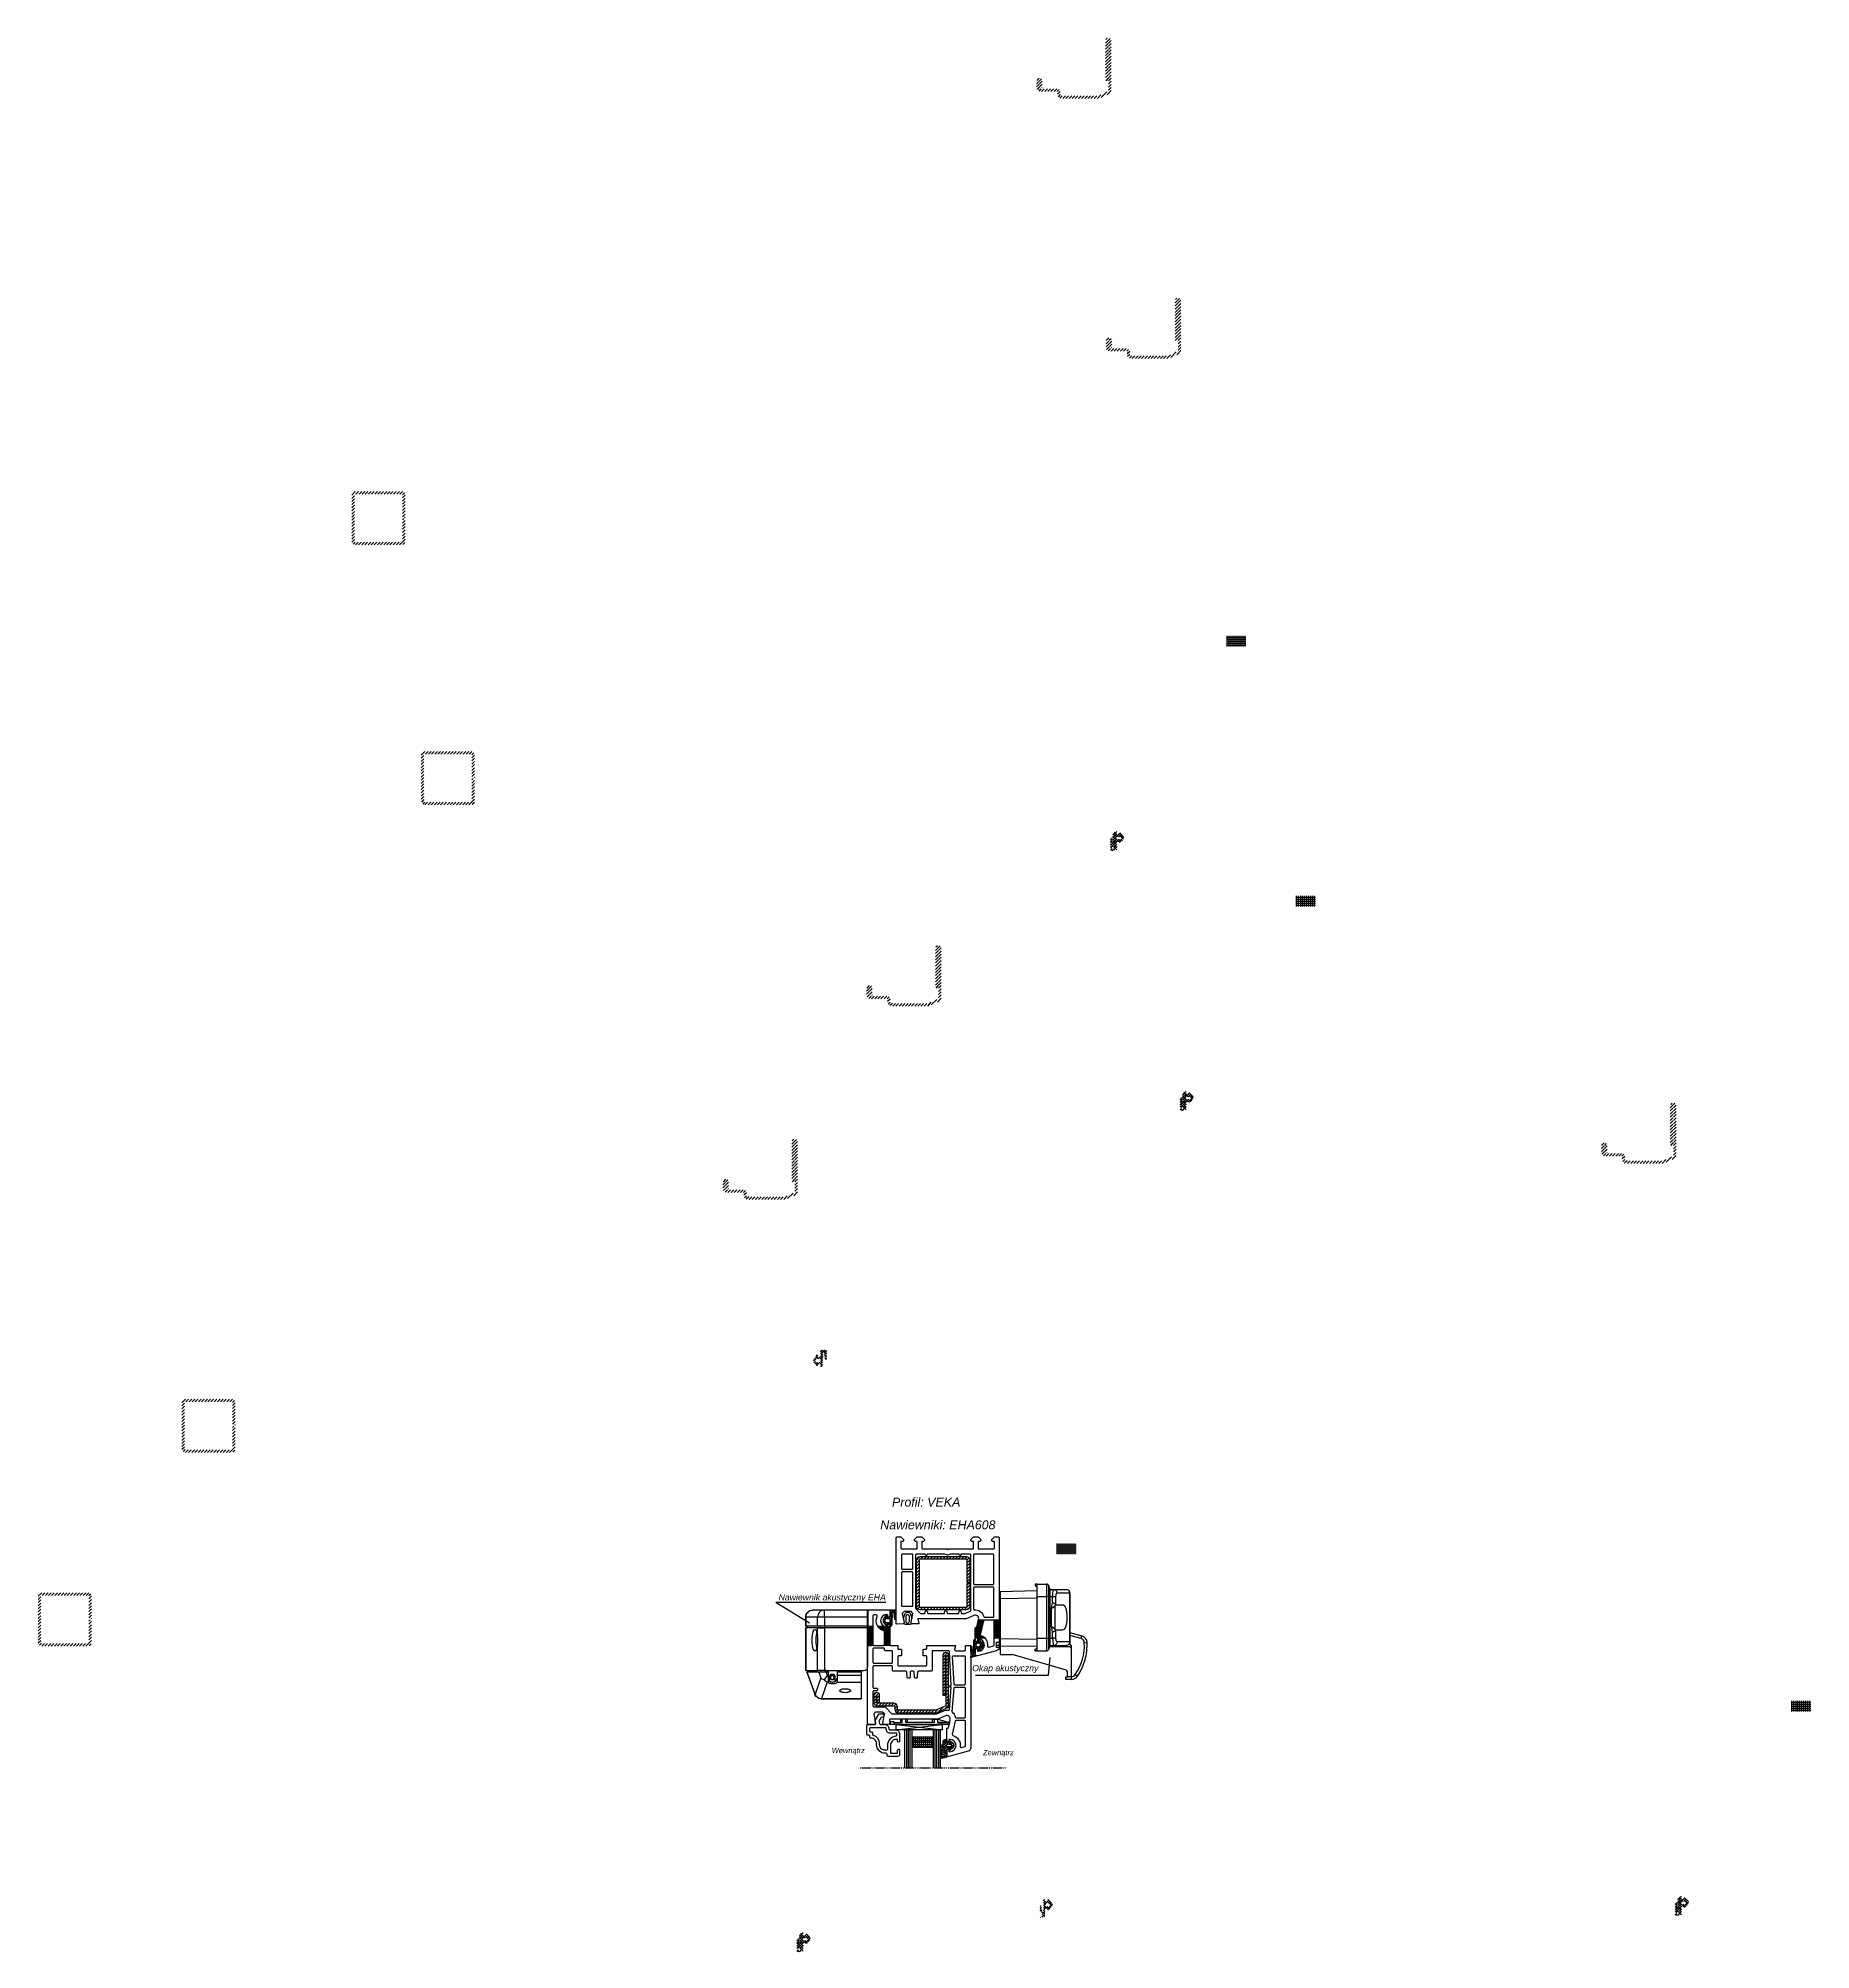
# Model space of a CAD drawing. Extents: x -228 to 769, y -793 to 1026.
# Drawn here: x -228 to 769, y -49 to 1026 of the extents above; entities that cross this region are included whole.
import ezdxf

# ---------------------------------------------------------------- set-up
doc = ezdxf.new("R2010")
doc.units = 0
doc.header["$MEASUREMENT"] = 0
doc.linetypes.add('AUSGEZOGEN', pattern=[0])
doc.linetypes.add('STRICHPUNKT', pattern=[1, 0.5, -0.25, 0, -0.25])
doc.layers.get('0').update_dxf_attribs({"linetype": 'CONTINUOUS'})
for name, color, linetype in [('JUNTAS', 7, 'CONTINUOUS'), ('PALAU', 7, 'CONTINUOUS'), ('PERFILES', 7, 'CONTINUOUS'), ('REFUERZO', 7, 'CONTINUOUS'), ('SJ', 7, 'CONTINUOUS'), ('SR', 7, 'CONTINUOUS'), ('VIDRIO', 7, 'CONTINUOUS')]:
    doc.layers.add(name, color=color, linetype=linetype)
doc.styles.get("Standard").update_dxf_attribs({"font": 'ARIALI.TTF'})

# ---------------------------------------------------------------- blocks, each defined once
blk = doc.blocks.new('*X')
at = {"color": 0}
for p, q in [((353, 719.3), (354.5, 720.8)), ((354.5, 718.9), (353, 720.4)), ((354.7, 720.1), (354.1, 720.7)), ((355.5, 720.7), (355.3, 721)), ((348.6, 713.5), (351.4, 716.3)), ((351.6, 711.9), (348.8, 714.7)), ((351.2, 710.9), (349, 713.1)), ((349.3, 712.7), (350.1, 713.5)), ((350.3, 714.6), (349.5, 715.4)), ((349.9, 712), (350.9, 713)), ((351.4, 715), (350.1, 716.2)), ((350.6, 711.2), (353.7, 714.3)), ((351.4, 716.3), (350.8, 717)), ((351.5, 715), (352.5, 716)), ((353.7, 714), (351.8, 716)), ((353.7, 711.2), (351.9, 713)), ((352.5, 714.5), (353.7, 715.7)), ((353.7, 712.6), (352.6, 713.7)), ((352.7, 712), (353.7, 712.9)), ((353, 717.9), (354.3, 719.2)), ((354.1, 717.9), (353, 719)), ((353.7, 716.9), (353, 717.6)), ((353, 716.4), (353.7, 717.1)), ((353.7, 715.5), (353, 716.2)), ((353.1, 710.9), (353.7, 711.5)), ((354.4, 717.8), (354.9, 718.4)), ((354.7, 716.8), (355.5, 717.5)), ((355.5, 716.5), (354.7, 717.3)), ((354.8, 715.5), (355.5, 716.1)), ((355.5, 715.1), (354.8, 715.7)), ((355.2, 714.4), (355.5, 714.7)), ((436.6, 551.2), (437.6, 552.1)), ((437.7, 550.8), (436.6, 551.9)), ((436.6, 549.8), (437.7, 550.8)), ((439.1, 548.1), (436.6, 550.5)), ((437.7, 548.1), (436.6, 549.1)), ((436.7, 552.6), (437.4, 553.3)), ((437.5, 552.4), (436.7, 553.2)), ((436.7, 548.4), (437.9, 549.6)), ((437.7, 548.1), (440, 550.3)), ((438.7, 551.8), (440, 553.2)), ((440, 549.9), (438.7, 551.2)), ((440, 551.4), (438.8, 552.6)), ((438.8, 550.5), (440, 551.7)), ((440.1, 548.5), (438.8, 549.7)), ((438.9, 556.3), (439.9, 557.3)), ((438.9, 554.9), (440.2, 556.1)), ((440, 554.2), (438.9, 555.3)), ((438.9, 553.4), (440, 554.5)), ((440.7, 552.1), (438.9, 553.9)), ((440.6, 555.1), (439, 556.6)), ((439.2, 548.1), (440.1, 549)), ((440, 557), (439.6, 557.4)), ((440.3, 552), (441.3, 553.1)), ((440.5, 555.1), (442.2, 556.8)), ((442, 555.1), (441.1, 556)), ((442.6, 551.6), (441.1, 553.1)), ((441.5, 551.8), (443.9, 554.2)), ((442, 550.8), (441.6, 551.2)), ((443.8, 554.7), (441.8, 556.7)), ((441.9, 555.1), (442.9, 556)), ((441.9, 550.8), (442.5, 551.4)), ((443.2, 552.4), (442.5, 553.1)), ((442.9, 554.6), (443.5, 555.2)), ((443.7, 553.3), (443.1, 554)), ((269.5, 259.6), (272.2, 262.3)), ((271.7, 257.2), (269.5, 259.4)), ((272.5, 257.8), (269.6, 260.8)), ((270, 258.7), (270.9, 259.6)), ((271.1, 260.7), (270.2, 261.6)), ((270.7, 258), (272.1, 259.4)), ((272.4, 260.8), (270.9, 262.3)), ((271.5, 257.3), (275.5, 261.4)), ((271.9, 262.6), (271.8, 262.8)), ((272.1, 260.8), (276.7, 265.4)), ((275.5, 259), (272.3, 262.2)), ((274.8, 256.9), (272.4, 259.4)), ((273.3, 257.8), (275.5, 260)), ((273.4, 264.9), (275.7, 267.2)), ((273.4, 266.4), (273.8, 266.8)), ((275.7, 263.1), (273.4, 265.4)), ((273.4, 263.5), (275.1, 265.2)), ((275.5, 261.9), (273.4, 264)), ((273.4, 260.6), (275.5, 262.8)), ((275.5, 260.5), (273.4, 262.6)), ((275.4, 257.7), (273.4, 259.7)), ((276.9, 263.4), (273.6, 266.6)), ((273.6, 256.6), (275.5, 258.6)), ((275.3, 266.4), (274.7, 267)), ((276.7, 266.3), (275.8, 267.2)), ((275.8, 263.1), (276.9, 264.1)), ((276.9, 261.9), (275.9, 262.9)), ((275.9, 261.8), (276.9, 262.7)), ((276.9, 260.5), (275.9, 261.5)), ((275.9, 260.4), (276.9, 261.3)), ((276, 266.1), (276.9, 267)), ((276.2, 259.8), (276, 260)), ((276.9, 264.8), (276.1, 265.5)), ((273.8, 256.5), (273.4, 256.9)), ((200.7, 151.9), (211.7, 151.9)), ((200.7, 150.8), (211.7, 150.8)), ((201.4, 146.4), (201.4, 152.4)), ((202.5, 146.4), (202.5, 152.4)), ((203.6, 146.4), (203.6, 152.4)), ((204.8, 146.4), (204.8, 152.4)), ((205.9, 146.4), (205.9, 152.4)), ((207, 146.4), (207, 152.4)), ((208.1, 146.4), (208.1, 152.4)), ((209.2, 146.4), (209.2, 152.4)), ((210.4, 146.4), (210.4, 152.4)), ((211.5, 146.4), (211.5, 152.4)), ((200.7, 149.6), (211.7, 149.6)), ((200.7, 148.5), (211.7, 148.5)), ((200.7, 147.4), (211.7, 147.4)), ((673.7, 92.1), (676.9, 95.3)), ((673.7, 90.3), (675.2, 91.8)), ((673.7, 88.6), (675.2, 90.1)), ((673.7, 86.8), (675.2, 88.3)), ((673.7, 85), (675.2, 86.5)), ((673.8, 94), (675, 95.1)), ((677.1, 93.8), (678.6, 95.3)), ((678.9, 93.8), (680.4, 95.3)), ((680.7, 93.8), (682.2, 95.3)), ((682.4, 93.8), (683.9, 95.3)), ((684.2, 93.8), (685.7, 95.3)), ((686, 93.8), (687.5, 95.3)), ((687.7, 93.8), (689.2, 95.3)), ((689.5, 93.8), (691, 95.3)), ((691.3, 93.8), (692.8, 95.3)), ((693, 93.8), (694.5, 95.3)), ((694.8, 93.8), (696.3, 95.3)), ((696.6, 93.8), (698.1, 95.3)), ((698.4, 93.8), (699.9, 95.3)), ((700.1, 93.8), (701.6, 95.3)), ((701.9, 93.7), (702.9, 94.8)), ((702.2, 92.3), (703.6, 93.7)), ((702.2, 90.5), (703.7, 92)), ((702.2, 88.8), (703.7, 90.3)), ((702.2, 87), (703.7, 88.5)), ((702.2, 85.2), (703.7, 86.7)), ((673.7, 83.3), (675.2, 84.8)), ((673.7, 81.5), (675.2, 83)), ((673.7, 79.7), (674, 80)), ((673.7, 77.9), (675.2, 79.4)), ((673.7, 76.2), (675.2, 77.7)), ((673.7, 74.4), (675.2, 75.9)), ((674.5, 80.5), (675.2, 81.2)), ((702.2, 83.5), (703.7, 85)), ((702.2, 81.7), (703.7, 83.2)), ((702.2, 79.9), (703.7, 81.4)), ((702.2, 78.2), (703.7, 79.7)), ((702.2, 76.4), (703.7, 77.9)), ((702.2, 74.6), (703.7, 76.1)), ((673.7, 72.6), (675.2, 74.1)), ((673.7, 70.9), (675.2, 72.4)), ((673.7, 69.1), (675.2, 70.6)), ((673.7, 67.3), (675.2, 68.8)), ((674.1, 66), (675.2, 67.1)), ((675.2, 65.3), (676.7, 66.8)), ((676.9, 65.3), (678.4, 66.8)), ((678.7, 65.3), (680.2, 66.8)), ((680.5, 65.3), (682, 66.8)), ((682.2, 65.3), (683.7, 66.8)), ((684, 65.3), (685.5, 66.8)), ((685.8, 65.3), (687.3, 66.8)), ((687.5, 65.3), (689, 66.8)), ((689.3, 65.3), (690.8, 66.8)), ((691.1, 65.3), (692.6, 66.8)), ((692.8, 65.3), (694.3, 66.8)), ((694.6, 65.3), (696.1, 66.8)), ((696.4, 65.3), (697.9, 66.8)), ((698.1, 65.3), (699.6, 66.8)), ((699.9, 65.3), (701.4, 66.8)), ((701.7, 65.3), (703.7, 67.3)), ((702.2, 72.9), (703.7, 74.4)), ((702.2, 71.1), (703.7, 72.6)), ((702.2, 69.3), (703.7, 70.8)), ((702.2, 67.6), (703.7, 69.1)), ((276.5, -160.2), (278.7, -157.9)), ((276.5, -162), (278, -160.5)), ((279, -159.5), (282.1, -156.4)), ((282.3, -157.9), (284.3, -155.8)), ((284.6, -157.3), (286.1, -155.8)), ((286.4, -157.3), (287.9, -155.8)), ((288.1, -157.3), (289.6, -155.8)), ((289.9, -157.3), (291.4, -155.8)), ((291.7, -157.3), (293.2, -155.8)), ((293.4, -157.3), (294.9, -155.8)), ((295.2, -157.3), (296.7, -155.8)), ((297, -157.3), (298.5, -155.8)), ((298.7, -157.3), (300.2, -155.8)), ((300.5, -157.3), (302, -155.8)), ((302.3, -157.3), (303.8, -155.8)), ((304, -157.3), (305.4, -156)), ((305.2, -158), (306.4, -156.8)), ((305.2, -159.7), (306.7, -158.3)), ((305.8, -160.9), (306.9, -159.8)), ((307.1, -161.3), (308.6, -159.8)), ((308.9, -161.3), (310.4, -159.8)), ((310.7, -161.3), (312.2, -159.8)), ((312.4, -161.3), (313.9, -159.8)), ((314.2, -161.3), (315.7, -159.8)), ((316, -161.3), (317.3, -160)), ((317, -162.1), (318.2, -160.9)), ((276.5, -163.7), (278, -162.2)), ((276.5, -165.5), (278, -164)), ((276.5, -167.3), (278, -165.8)), ((276.5, -169), (278, -167.5)), ((276.5, -170.8), (278, -169.3)), ((276.5, -172.6), (278, -171.1)), ((278.2, -167.3), (279.6, -165.8)), ((278.2, -169.1), (279.7, -167.6)), ((278.2, -170.9), (279.7, -169.4)), ((278.2, -172.6), (279.7, -171.1)), ((315.3, -162), (315.5, -161.8)), ((315.3, -163.8), (316.8, -162.3)), ((315.3, -165.6), (316.8, -164.1)), ((315.7, -166.9), (316.8, -165.8)), ((317, -163.9), (318.5, -162.4)), ((317, -165.6), (318.5, -164.1)), ((317, -167.3), (318.4, -165.9)), ((276.5, -174.3), (278, -172.8)), ((276.5, -176.1), (278, -174.6)), ((276.5, -177.9), (278, -176.4)), ((276.5, -179.6), (278, -178.1)), ((276.5, -181.4), (278, -179.9)), ((276.5, -183.2), (278, -181.7)), ((278.2, -174.4), (279.7, -172.9)), ((278.2, -176.2), (279.7, -174.7)), ((278.2, -177.9), (279.7, -176.4)), ((278.2, -179.7), (279.7, -178.2)), ((278.2, -181.5), (279.7, -180)), ((278.2, -183.2), (279.7, -181.7)), ((276.5, -184.9), (278, -183.4)), ((276.5, -186.7), (278, -185.2)), ((276.5, -188.5), (278, -187)), ((277.1, -189.6), (279.7, -187)), ((278.2, -185), (279.7, -183.5)), ((278.2, -186.8), (279.7, -185.3)), ((278.7, -189.7), (279.5, -188.9))]:
    blk.add_line(p, q, dxfattribs=at)
blk = doc.blocks.new('A$C306F5713')
at = {"color": 7, "linetype": 'CONTINUOUS'}
for p, q in [((1, 25), (13.21, 25)), ((1, 25), (1, 23)), ((1, 23), (13.21, 23)), ((1, 23), (1, 20.5)), ((11, 25), (16.5, 25)), ((13.21, 25), (16.5, 25)), ((13.21, 23), (13.21, 25)), ((13.21, 23), (15.15, 23)), ((13.21, 23), (13.21, 20.5)), ((15.15, 23), (18.43, 23)), ((15.15, 20.5), (15.15, 23)), ((18.43, 23), (18.5, 23)), ((18.43, 23), (18.43, 20.5)), ((18.5, 23), (18.5, 20.5)), ((1, 20.5), (13.21, 20.5)), ((1, 20.5), (1, 20)), ((1, 20), (13.21, 20)), ((1, 9), (1, 20)), ((13.21, 20.5), (13.21, 20)), ((13.21, 20.5), (15.15, 20.5)), ((13.21, 20), (13.21, 8)), ((13.21, 20), (14.66, 20)), ((15.15, 20), (13.21, 20)), ((14.66, 20), (14.66, 20.5)), ((15.15, 20.5), (18.43, 20.5)), ((15.15, 17.78), (15.15, 20)), ((15.15, 20), (18.43, 20)), ((17.95, 20.5), (17.95, 20)), ((18, 20), (18, 20.5)), ((18.43, 20.5), (18.5, 20.5)), ((18.43, 20), (18.43, 8)), ((18.5, 20), (18.5, 8)), ((0, 15), (0, 15.17)), ((1, 15), (0, 15)), ((0.47, 15.67), (1, 15.7)), ((15.15, 8), (15.15, 15.22)), ((13.21, 8), (2, 8)), ((2.9, 8), (2.9, 7.5)), ((2.9, 7.5), (2.9, 6.63)), ((2.9, 7.5), (9.65, 7.5)), ((2.9, 6.63), (9.65, 6.63)), ((2.9, 6.63), (2.9, 4.75)), ((9.65, 8), (9.65, 7.5)), ((9.65, 7.5), (9.65, 6.63)), ((9.65, 6.63), (9.65, 6)), ((9.65, 6), (9.65, 4.77)), ((10.32, 6.43), (10.24, 4.96)), ((11.08, 7), (10.92, 7)), ((11.75, 5.01), (11.68, 6.43)), ((12.15, 8), (12.15, 7.5)), ((12.15, 7.5), (12.15, 6.63)), ((12.15, 7.5), (12.73, 7.5)), ((12.15, 6.63), (12.4, 6.63)), ((12.15, 6.63), (12.15, 6)), ((12.15, 6), (12.15, 4.77)), ((12.73, 7.5), (12.4, 6.63)), ((12.73, 8), (13.04, 8)), ((12.73, 7.5), (12.73, 8)), ((12.73, 7.5), (14.8, 7.5)), ((13.21, 8), (15.15, 8)), ((14.8, 7.5), (14.22, 5.94)), ((14.22, 5.94), (15.86, 1.38)), ((14.25, 8), (14.25, 7.5)), ((14.8, 7.5), (18.09, 7.5)), ((18.43, 8), (15.15, 8)), ((15.86, 1.38), (18.09, 7.5)), ((18.15, 7.5), (15.9, 1.32)), ((17.54, 7.5), (17.54, 8)), ((17.58, 8), (17.58, 7.5)), ((18.09, 7.5), (18.15, 7.5)), ((2.9, 4.75), (2.9, 0.12)), ((9.65, 4.75), (2.9, 4.75)), ((14.06, 0.12), (2.9, 0.12)), ((2.9, 0.12), (2.9, 0)), ((9.65, 4.75), (9.65, 4.77)), ((12.15, 4.77), (12.15, 4.75)), ((12.15, 4.75), (12.4, 4.75)), ((12.4, 4.75), (14.06, 0.12)), ((14.08, 0), (14.02, 0)), ((14.06, 0.12), (14.12, 0.1)), ((15.86, 1.38), (15.85, 1.34)), ((15.89, 1.28), (15.9, 1.32)), ((14.02, 0), (2.9, 0)), ((14.02, 0), (11.15, 0))]:
    blk.add_line(p, q, dxfattribs=at)
at = {"color": 7, "linetype": 'CONTINUOUS', "flags": 128}
for points in [[(13.21, 25), (13.59, 24.96), (13.95, 24.85), (14.29, 24.66), (14.58, 24.41), (14.82, 24.11), (15, 23.77), (15.11, 23.39), (15.15, 23)], [(18.43, 23), (18.39, 23.39), (18.28, 23.77), (18.11, 24.11), (17.87, 24.41), (17.57, 24.66), (17.24, 24.85), (16.88, 24.96), (16.5, 25)], [(15.15, 15.22), (15.08, 15.84), (15.05, 16.5), (15.08, 17.16), (15.15, 17.78)], [(15.89, 19.55), (15.66, 19.43), (15.45, 19.07), (15.27, 18.49), (15.15, 17.78)], [(15.37, 18.83), (15.47, 18.51), (15.57, 17.94), (15.64, 17.25), (15.67, 16.5), (15.64, 15.75), (15.57, 15.06), (15.47, 14.49), (15.37, 14.17)], [(15.89, 13.45), (16.12, 13.57), (16.38, 14.06), (16.5, 14.49), (16.61, 15.06), (16.68, 15.75), (16.7, 16.5), (16.68, 17.25), (16.61, 17.94), (16.5, 18.51), (16.38, 18.94), (16.12, 19.43), (15.89, 19.55)], [(0, 15.17), (0.03, 15.35), (0.14, 15.51), (0.3, 15.63), (0.47, 15.67)], [(15.15, 15.22), (15.27, 14.51), (15.45, 13.93), (15.66, 13.57), (15.89, 13.45)], [(2, 8), (1.62, 8.08), (1.29, 8.29), (1.08, 8.62), (1, 9)], [(9.65, 5.47), (9.67, 5.43), (9.92, 5.16), (10.06, 5.07)], [(12.12, 5.71), (11.98, 5.37), (11.74, 5.07), (11.37, 4.84), (11.14, 4.77), (10.9, 4.75), (10.66, 4.77), (10.43, 4.84), (10.06, 5.07), (9.82, 5.37), (9.68, 5.71)], [(10.92, 7), (10.7, 6.96), (10.51, 6.84), (10.37, 6.65), (10.32, 6.43)], [(11.68, 6.43), (11.63, 6.65), (11.49, 6.84), (11.3, 6.96), (11.08, 7)], [(12.4, 6.63), (12.87, 5.96), (13.29, 5.34)], [(13.29, 5.34), (13.83, 5.6), (14.22, 5.94)], [(8.95, 2.31), (8.89, 2.47), (8.64, 2.65), (8.4, 2.75), (8.13, 2.81), (7.77, 2.86), (7.4, 2.88), (7.03, 2.86), (6.67, 2.81), (6.4, 2.75), (6.16, 2.65), (5.91, 2.47), (5.85, 2.31)], [(5.85, 2.31), (5.91, 2.16), (6.16, 1.98), (6.4, 1.88), (6.67, 1.82), (7.03, 1.77), (7.4, 1.75), (7.77, 1.77), (8.13, 1.82), (8.4, 1.88), (8.64, 1.98), (8.89, 2.16), (8.95, 2.31)], [(12.15, 4.75), (12.04, 4.59), (11.77, 4.45), (11.38, 4.35), (11.14, 4.33), (10.9, 4.32), (10.66, 4.33), (10.42, 4.35), (10.03, 4.45), (9.76, 4.59), (9.65, 4.75)], [(13.29, 5.34), (12.86, 4.99), (12.4, 4.75)], [(14.08, 0), (14.65, 0.1), (15.18, 0.37), (15.6, 0.78), (15.89, 1.28)], [(14.12, 0.1), (14.15, 0.1), (14.17, 0.08), (14.19, 0.06), (14.19, 0.03), (14.16, 0.01), (14.13, 0), (14.08, 0)], [(15.85, 1.34), (15.6, 0.91), (15.21, 0.52), (14.7, 0.24), (14.12, 0.1)], [(15.85, 1.34), (15.85, 1.3), (15.85, 1.27), (15.85, 1.24), (15.87, 1.24), (15.87, 1.25), (15.88, 1.26), (15.89, 1.28)]]:
    blk.add_lwpolyline(points, dxfattribs=at)
at = {"color": 7, "linetype": 'CONTINUOUS'}
for radius in [0.625, 0.525]:
    blk.add_circle((11.02, 6), radius, dxfattribs=at)
for centre, start, end in [((16.5, 23), 0, 90), ((14.02, 2), 271.1658, 291.8144), ((14.02, 2), 297.7692, 313.2838), ((14.02, 2), 319.148, 340)]:
    blk.add_arc(centre, 2, start, end, dxfattribs=at)
blk = doc.blocks.new('NAWIEWNIK_EHA')
at = {"xscale": -2, "yscale": 2, "zscale": 2}
blk.add_blockref('A$C306F5713', (31.7, -2.8), dxfattribs=at)
blk = doc.blocks.new('nawiewnik EHA')
at = {"color": 7}
blk.add_blockref('NAWIEWNIK_EHA', (16.5, -57.1), dxfattribs=at)
blk = doc.blocks.new('okap akustyczny do EHA')
at = {"color": 7, "linetype": 'CONTINUOUS'}
for p, q in [((4.8, -6.7), (25.6, -6.3)), ((4.8, -6.7), (4.8, -10.7)), ((4.8, -10.7), (25.6, -10.3)), ((4.8, -10.7), (4.8, -33.3)), ((24.6, -2.6), (24.6, -3.6)), ((25.6, -2.6), (24.6, -2.6)), ((24.6, -3.6), (25.6, -4.2)), ((25.6, -2.6), (31.1, -2.6)), ((25.6, -9.6), (25.6, -2.6)), ((25.6, -33.1), (25.6, -9.6)), ((25.6, -9.6), (31.1, -9.6)), ((31.1, -9.6), (31.1, -2.6)), ((31.1, -33.1), (31.1, -9.6)), ((32.1, -9.6), (31.1, -9.6)), ((32.9, -5.7), (32.1, -3.3)), ((32.1, -9.6), (32.1, -33.1)), ((32.1, -9.6), (33, -9.6)), ((32.9, -5.6), (35.1, -5.6)), ((33, -33.1), (33, -9.6)), ((33, -9.6), (34.3, -9.6)), ((34.3, -13), (34.3, -9.6)), ((34.3, -9.6), (36.2, -9.6)), ((35.1, -5.6), (42.1, -5.6)), ((36.2, -14.4), (36.2, -9.6)), ((36.9, -7.6), (44, -7.6)), ((44, -7.6), (44, -35.1)), ((44.1, -7.6), (44, -7.6)), ((44.1, -35.1), (44.1, -7.6)), ((33.7, -16.4), (34.3, -13)), ((33.7, -26.4), (33.7, -16.4)), ((35.7, -28.2), (35.7, -14.6)), ((36.2, -14.4), (36, -14.4)), ((40.1, -14.4), (36.2, -14.4)), ((2.8, -27.2), (4.8, -27.2)), ((2.8, -27.2), (2.8, -28.2)), ((2.8, -30.2), (2.8, -28.2)), ((2.8, -28.2), (4.8, -28.2)), ((4.8, -30.2), (2.8, -30.2)), ((34.3, -33.1), (34.3, -29.8)), ((36, -28.4), (36.2, -28.4)), ((36.2, -28.4), (40.1, -28.4)), ((36.2, -33.1), (36.2, -28.4)), ((44.1, -29.9), (50.8, -31.8)), ((50.4, -33.3), (44.1, -31.5)), ((50.4, -33.3), (50.8, -31.8)), ((2.8, -37.2), (2.8, -35.2)), ((2.8, -35.2), (4.8, -35.2)), ((4.8, -37.2), (2.8, -37.2)), ((2.8, -38.2), (2.8, -37.2)), ((4.8, -38.2), (2.8, -38.2)), ((4.8, -33.3), (4.8, -37.3)), ((4.8, -33.3), (25.6, -33.6)), ((4.8, -37.3), (25.6, -37.6)), ((4.8, -37.3), (4.8, -42.2)), ((4.8, -42.2), (11.5, -42.2)), ((41.4, -50.8), (11.5, -42.2)), ((24.6, -39.2), (25.6, -38.6)), ((24.6, -40.1), (24.6, -39.2)), ((24.6, -40.1), (25.6, -40.1)), ((25.6, -40.1), (25.6, -33.1)), ((25.6, -33.1), (31.1, -33.1)), ((25.6, -40.1), (31.1, -40.1)), ((31.1, -40.1), (31.1, -33.1)), ((31.1, -33.1), (32.1, -33.1)), ((32.1, -33.1), (33, -33.1)), ((32.9, -37.1), (32.1, -39.5)), ((32.7, -37.7), (43.8, -37.7)), ((32.9, -37.1), (35.1, -37.1)), ((33, -33.1), (34.3, -33.1)), ((36.2, -33.1), (34.3, -33.1)), ((34.9, -37), (35.1, -37.1)), ((34.9, -37.1), (35.4, -37.1)), ((35.2, -37.1), (35, -37.1)), ((35.4, -37.1), (35.1, -37.1)), ((35.1, -37.1), (39.2, -37.1)), ((44, -35.1), (36.9, -35.1)), ((39.2, -37.1), (42.1, -37.1)), ((44.8, -37.1), (43.8, -36.1)), ((43.8, -37.7), (44.8, -38.7)), ((44, -35.1), (44.1, -35.1)), ((44.8, -37.1), (44.8, -38.7)), ((44.8, -38.7), (44.8, -54.7)), ((52.2, -35.6), (53.8, -35.5)), ((53.8, -35.5), (53.8, -35.5)), ((42.8, -54.7), (42.8, -52.7)), ((47, -53.5), (48.3, -54.4)), ((41.8, -56.3), (41.8, -54.7)), ((41.8, -54.7), (42.8, -54.7)), ((44.8, -56.3), (41.8, -56.3)), ((44.8, -54.7), (42.8, -54.7)), ((44.8, -54.7), (44.8, -56.3)), ((48.3, -54.4), (48.3, -54.4))]:
    blk.add_line(p, q, dxfattribs=at)
at = {"color": 7, "linetype": 'CONTINUOUS', "flags": 128}
for points in [[(32.1, -3.3), (31.9, -3), (31.7, -2.8), (31.4, -2.7), (31.1, -2.6)], [(32.1, -3.3), (32.1, -3.8), (32.1, -5.2), (32.1, -7.2), (32.1, -9.6)], [(33, -9.6), (33, -8.2), (33, -6.9), (33, -6), (32.9, -5.7)], [(34.3, -9.6), (34.4, -8.2), (34.5, -7.5), (34.6, -6.8), (34.7, -6.3), (34.8, -5.9), (35.1, -5.6)], [(35.1, -5.6), (35.8, -5.8), (36.4, -6.2), (36.8, -6.9), (36.9, -7.6)], [(36.2, -9.6), (36.3, -8.9), (36.3, -8.6), (36.4, -8.2), (36.7, -7.8), (36.9, -7.6)], [(44.1, -7.6), (44.1, -7.6), (44.1, -7.6), (44.1, -7.6), (44.1, -7.6), (44.1, -7.6), (44.1, -7.4), (44, -6.9), (43.9, -6.7), (43.8, -6.5), (43.5, -6.2), (43.2, -6), (42.8, -5.8), (42.1, -5.6)], [(44, -7.6), (43.8, -6.9), (43.4, -6.2), (42.8, -5.8), (42.1, -5.6)], [(35.6, -14.8), (35.6, -14.9), (35.2, -15.4), (34.5, -15.9), (33.7, -16.4)], [(36.2, -14.4), (35.9, -14), (35.5, -13.7), (34.9, -13.3), (34.3, -13)], [(35.6, -14.8), (35.7, -14.6), (35.8, -14.5), (35.9, -14.4), (36, -14.4), (36, -14.4), (36, -14.4), (36, -14.4)], [(40.1, -28.4), (41, -28), (41.8, -26.7), (42.3, -24.7), (42.6, -22.5), (42.6, -20.2), (42.4, -18.2), (41.9, -16.4), (41.2, -15.1), (40.4, -14.4), (40.1, -14.4)], [(33.7, -26.4), (34.5, -26.9), (35.2, -27.4), (35.6, -27.9), (35.6, -28)], [(34.3, -29.8), (34, -28.1), (33.7, -26.4)], [(36.2, -28.4), (35.9, -28.7), (35.5, -29.1), (34.9, -29.4), (34.3, -29.8)], [(36, -28.4), (36, -28.4), (36, -28.4), (36, -28.4), (35.9, -28.4), (35.8, -28.3), (35.7, -28.2), (35.6, -28)], [(32.1, -39.5), (31.9, -39.8), (31.7, -40), (31.4, -40.1), (31.1, -40.1)], [(32.1, -33.1), (32.1, -35.6), (32.1, -37.6), (32.1, -39), (32.1, -39.5)], [(32.9, -37.1), (33, -36.8), (33, -35.9), (33, -34.6), (33, -33.1)], [(34.3, -33.1), (34.4, -34.6), (34.5, -35.3), (34.6, -36), (34.7, -36.5), (34.8, -36.9), (34.9, -37)], [(36.9, -35.1), (36.8, -35.9), (36.6, -36.2), (36.4, -36.6), (36.1, -36.8), (35.8, -37), (35.4, -37.1)], [(36.9, -35.1), (36.7, -35), (36.4, -34.6), (36.3, -34.2), (36.3, -33.9), (36.2, -33.1)], [(44.1, -35.1), (44, -35.9), (43.5, -36.6), (42.9, -37), (42.1, -37.1)], [(44, -35.1), (43.8, -35.9), (43.4, -36.6), (42.8, -37), (42.1, -37.1)], [(53.6, -40.5), (53.6, -40.5), (53.6, -40.5), (53.5, -40.2)], [(53.5, -40.8), (53.6, -40.6), (53.6, -40.5), (53.6, -40.5)], [(53.7, -38), (53.7, -37.3), (53.8, -36.8), (53.8, -36.5)], [(42.8, -52.7), (42.7, -52), (42.4, -51.4), (41.9, -51), (41.4, -50.8)], [(48.9, -53.6), (49.2, -53), (49.5, -52.4), (49.6, -52.3)], [(50.6, -50.3), (50.9, -50.1), (50.9, -50.1), (50.9, -50.1)], [(50.9, -50.1), (50.9, -50.1), (50.9, -50), (50.9, -49.7)], [(52.4, -45.7), (52.6, -45.5), (52.6, -45.4), (52.6, -45.4)], [(52.6, -45.4), (52.7, -45.4), (52.7, -45.4), (52.6, -45.1)]]:
    blk.add_lwpolyline(points, dxfattribs=at)
at = {"color": 7, "linetype": 'CONTINUOUS'}
for centre, radius, start, end in [((49.7, -35.7), 4.07, 3.2218, 74), ((23.8, -37.1), 28.4, 324.7782, 3.2218), ((49.7, -35.7), 2.47, 3.2218, 74), ((23.8, -37.1), 29.9, 344.5369, 353.0109), ((23.8, -37.1), 29.9, 344.6054, 352.9395), ((23.8, -37.1), 29.9, 354.1503, 358.4482), ((23.8, -37.1), 29.9, 354.0789, 358.4482), ((23.8, -37.1), 30, 1.2547, 3.2218), ((44.8, -52), 2.69, 270, 324.7782), ((23.8, -37.1), 30, 324.7782, 326.7453), ((23.8, -37.1), 29.9, 329.5518, 333.9327), ((23.8, -37.1), 29.9, 329.5518, 333.8497), ((23.8, -37.1), 29.9, 334.9871, 343.475), ((23.8, -37.1), 29.9, 335.0605, 343.3946), ((44.8, -52), 4.29, 270, 324.7782)]:
    blk.add_arc(centre, radius, start, end, dxfattribs=at)

msp = doc.modelspace()

# ---------------------------------------------------------------- hatches: boundary and pattern name
for points in [[(239, 132.4), (239, 121.8), (242.5, 121.8, -0.414214), (242, 122.3), (242, 132.4)], [(248.5, 129.5), (248.5, 122.3, -0.414214), (248, 121.8), (252, 121.8, -0.414214), (251.5, 122.3), (251.5, 132.4), (250.2, 132.4, -0.260078), (249.8, 132.2, -0.092861), (248.5, 132.4), (244.7, 132.4, 0.180751), (248.1, 129.9, -0.334224)], [(304.8, 136.1), (301.3, 136.1), (300.4, 132, -0.4237), (300, 131.8), (299.8, 131.8, 0.49327), (299.5, 131.5), (299.5, 126.1), (304.8, 126.1, 0.10578), (302.8, 127.2, -0.391516), (302.5, 127.8), (304.3, 135.7, -0.34853)], [(310, 135.6), (310, 126.1), (313, 126.1), (313, 136.1), (309.5, 136.1, -0.414214)]]:
    msp.add_hatch(color=256).paths.add_polyline_path(points)

# ---------------------------------------------------------------- linework, layer by layer
for p, q in [((249.3, 145.9), (187.4, 145.9)), ((187.6, 146), (206.3, 134.4)), ((242, 132.4), (239, 132.4)), ((248.5, 132.4), (244.7, 132.4)), ((251.6, 132.4), (250.2, 132.4)), ((301.3, 136.1), (313, 136.1)), ((242.5, 121.8), (239, 121.8)), ((252, 121.8), (248, 121.8)), ((299.5, 126.1), (304.8, 126.1)), ((310, 126.1), (313.3, 126.1)), ((340.8, 105), (341.6, 115)), ((299.6, 105), (340.8, 105))]:
    msp.add_line(p, q)
at = {"layer": 'JUNTAS'}
for points in [[(250.4, 133.8), (251.3, 133.7, -0.363978), (251.6, 133.4), (251.6, 132.6, 0.610812), (252, 132.4, 0.1396), (252.7, 133.6), (252.7, 136.6, -0.092069), (252.8, 137.2, 0.110632), (252.9, 137.8), (252.7, 139.9, -0.944107), (253.8, 139.9), (254.1, 136.7, 0.912048), (254.9, 136.7), (254.9, 137.8), (254.9, 141.2, 0.414214), (254.4, 141.7), (252, 141.7, 0.414214), (251.5, 141.2), (251.6, 137.8), (250.4, 137.6, -0.414214), (250.1, 137.8), (250, 138.8, 0.675824), (249.4, 138.9), (248, 136.8, 0.328038), (248.1, 134.5), (249.3, 133, 0.555116), (249.8, 133.1), (250.1, 133.6, -0.339446)], [(251.6, 135), (251.6, 136.4, 0.41418), (251.3, 136.7), (249.5, 136.7, 0.997566), (249.5, 134.7), (251.3, 134.7, 0.414214)], [(261.5, 134.2, -0.414214), (260.7, 135), (260.7, 138.4, -0.414214), (261.5, 139.2, -0.414214), (262.3, 138.4), (262.3, 135, -0.414214)], [(301.2, 124.9, -0.62269), (301.7, 125), (303.8, 122.5, -0.367518), (303.8, 121.5), (301.7, 119, -0.622728), (301.2, 119.1), (301, 119.8, 0.354142), (300.7, 120), (299.8, 120, 0.414222), (299.5, 119.7), (299.5, 116.8, 0.241486), (299.9, 116, -0.632813), (299.8, 115.7), (297.3, 115, -0.920456), (297.1, 115.6), (297.9, 115.9, 0.48268), (298.1, 116.8), (297, 118.3), (297, 121.6, -0.394388), (297.6, 121), (297.8, 118.6, 1), (298.8, 118.6), (298.8, 124.8, -1), (299.5, 124.8), (299.5, 124.3, 0.414195), (299.8, 124), (300.7, 124, 0.354134), (301, 124.2)], [(301.5, 123), (300.8, 123, 1), (300.8, 121), (301.5, 121, 1)], [(283.5, 63), (283.5, 59.3, -0.350921), (283.1, 58.8), (280.3, 58.2, -0.552509), (280, 58.5), (280.3, 59.7, 0.245001), (280.1, 60.4), (280, 65.3, -0.900748), (281, 65.4), (281, 62.6, 0.900274), (281.4, 62.6), (281.4, 67.2, -0.414615), (283.2, 69, -0.414213), (283.5, 68.7), (283.5, 68, 0.414214), (283.8, 67.7), (284.6, 67.7, 0.354119), (284.9, 68), (284.9, 68.1, -0.578123), (285.4, 68.2), (286.8, 67, -0.443841), (286.8, 64), (285.4, 62.8, -0.578122), (284.9, 63), (284.9, 63.1, 0.354118), (284.6, 63.3), (283.8, 63.3, 0.414214)], [(283.8, 66.2), (285.5, 66.2, -1), (285.5, 64.8), (283.8, 64.8, -0.414214), (283.5, 65.1), (283.5, 65.9, -0.414214)], [(280.7, 59.8, 1), (282, 59.8, 0.999752)]]:
    msp.add_lwpolyline(points, format="xyb", close=True, dxfattribs=at)
for points in [[(259.1, 136.9), (259.9, 139.4, -0.318638), (261.3, 140.5), (261.5, 140.3), (261.7, 140.5, -0.318638), (263.1, 139.4), (263.9, 136.9)], [(263.9, 134.1, -0.682687), (263.9, 133.9, -0.078753), (261.5, 133.5, -0.078753), (259.1, 133.9, -0.683147), (259.1, 134.1, 0.327103)]]:
    msp.add_lwpolyline(points, format="xyb", dxfattribs=at)
at = {"layer": 'PALAU', "color": 5}
msp.add_arc((298.5, 183.2), 1.41, 345.0191, 346.1438, dxfattribs=at)
at = {"layer": 'PERFILES'}
for points in [[(255, 182.3, -0.414218), (255.5, 182.8), (257.7, 182.8), (259.2, 181.3), (259.2, 180.8, -0.414214), (258.7, 180.3), (258.2, 180.3, 0.414214), (257.7, 179.8), (257.7, 176.6, 0.414214), (258.2, 176.1), (266.4, 176.1, 0.414214), (266.9, 176.6), (266.9, 179.8, 0.414214), (266.4, 180.3), (265.9, 180.3, -0.414214), (265.4, 180.8), (265.4, 181.3), (266.9, 182.8), (269.4, 182.8), (270.9, 181.3), (270.9, 180.8, -0.414214), (270.4, 180.3), (269.9, 180.3, 0.414214), (269.4, 179.8), (269.4, 176.6, 0.414214), (269.9, 176.1), (283.5, 176.1), (284, 175.6), (284.5, 176.1), (298.1, 176.1, 0.414214), (298.6, 176.6), (298.6, 179.8, 0.414214), (298.1, 180.3), (297.6, 180.3, -0.414214), (297.1, 180.8), (297.1, 181.3), (298.6, 182.8), (301.1, 182.8), (302.6, 181.3), (302.6, 180.8, -0.414214), (302.1, 180.3), (301.6, 180.3, 0.414214), (301.1, 179.8), (301.1, 176.6, 0.414214), (301.6, 176.1), (309.8, 176.1, 0.414214), (310.3, 176.6), (310.3, 179.8, 0.414214), (309.8, 180.3), (309.3, 180.3, -0.414214), (308.8, 180.8), (308.8, 181.3), (310.3, 182.8), (312.5, 182.8, -0.414214), (313, 182.3), (313, 120.7, -0.339463), (311.5, 118.8), (300.7, 115.9, -0.493136), (299.5, 116.8), (299.5, 119.4, -1), (300.7, 119.4), (300.7, 119, 0.414214), (301.2, 118.5, 1), (301.2, 125.5, 0.414214), (300.7, 125), (300.7, 124.5, -1), (299.5, 124.5), (299.5, 131.5, -0.49327), (299.8, 131.8), (300, 131.8, 0.4237), (300.4, 132), (301.4, 136.4, 0.617148), (298.7, 138.7), (294.5, 136.8), (267.5, 136.8, 0.493143), (267.2, 136.5), (267.8, 134.2, -0.509489), (267.5, 133.9), (263.9, 134, -0.450501), (263.5, 134.6), (264.4, 139.8), (263.4, 140.8), (259.5, 140.8), (258.5, 139.8), (259.5, 134.6, -0.450464), (259, 134), (255.3, 133.8, -0.429632), (255, 134.1), (255, 182.3)], [(251.5, 72.6), (254.8, 72.6, -0.414215), (255.3, 72.1), (255.3, 71.2, -0.388717), (254.8, 70.7, 0.388717), (250.1, 65.5), (250.1, 63.3, -0.414214), (249.6, 62.8), (249, 62.8, -0.414214), (245.7, 66), (245.7, 66.6, 0.339223), (242.2, 71.2, -0.339223), (241.9, 71.7), (241.9, 72.5, 0.414215), (241.4, 73), (240.7, 73, -0.414215), (240.2, 73.5), (240.2, 75.1, -0.414214), (240.7, 75.6), (248.8, 75.6, -0.447218), (249.3, 75.1, 0.447218), (251.5, 72.6)]]:
    msp.add_lwpolyline(points, format="xyb", dxfattribs=at)
for points in [[(258.5, 164.6), (264, 164.6, 0.414214), (264.5, 165.1), (264.5, 172.6, 0.414214), (264, 173.1), (258.5, 173.1, 0.414214), (258, 172.6), (258, 165.1, 0.414214)], [(291.5, 172.8, -1), (290.5, 172.8), (290.5, 173.1), (285.6, 173.1), (284, 172.6), (282.3, 173.1), (272.5, 173.1), (272.5, 172.8, -1), (271.5, 172.8), (271.5, 173.1), (266.5, 173.1, 0.414214), (266, 172.6), (266, 142.7, 0.198912), (266.1, 142.4), (268.5, 140, 0.198912), (268.8, 139.8), (271.2, 139.8), (271.5, 141, -0.767307), (272.5, 141), (272.8, 139.8), (282.2, 139.8), (282.5, 141, -0.767401), (283.5, 141), (283.8, 139.8), (290.2, 139.8), (290.5, 141, -0.767401), (291.5, 141), (291.8, 139.8), (293.8, 139.8), (296.7, 141.1, 0.298209), (297, 141.5), (297, 172.6, 0.414214), (296.5, 173.1), (291.5, 173.1)], [(310, 172.6, 0.414214), (309.5, 173.1), (299, 173.1, 0.414214), (298.5, 172.6), (298.5, 156.6, 0.414214), (299, 156.1), (309.5, 156.1, 0.414214), (310, 156.6)], [(258.5, 143.8), (264, 143.8, 0.414214), (264.5, 144.3), (264.5, 162.6, 0.414215), (264, 163.1), (258.5, 163.1, 0.414214), (258, 162.6), (258, 144.3, 0.414214)], [(310, 138.1), (310, 154.1, 0.414214), (309.5, 154.6), (299, 154.6, 0.414214), (298.5, 154.1), (298.5, 142.3, 0.441028), (299, 141.8, -0.374176), (304.3, 138, 0.348547), (304.8, 137.6), (309.5, 137.6, 0.414214)], [(256.3, 115.9, 0.414214), (256, 115.6), (256, 110.8, 0.414214), (256.5, 110.3), (263.8, 110.3), (264.1, 110), (264.4, 110.3), (271.7, 110.3, 0.414214), (272.2, 110.8), (272.2, 115.6, 0.414214), (271.9, 115.9), (270.5, 115.9, -0.414214), (270.2, 116.2), (270.2, 119.3, -0.414214), (270.5, 119.6), (271.9, 119.6, 0.414214), (272.2, 119.9), (272.2, 121.5, -0.414213), (272.5, 121.8), (288.2, 121.8, -0.493144), (288.5, 121.5), (287.9, 119.5, 0.493144), (288.4, 118.8), (293.5, 118.8, 0.414214), (294, 119.3), (294, 121.3, -0.414214), (294.5, 121.8), (296.5, 121.8, -0.414214), (297, 121.3), (297, 64.2, -0.339463), (295.5, 62.3), (284.7, 59.4, -0.493136), (283.5, 60.3), (283.5, 62.9, -1), (284.7, 62.9), (284.7, 62.5, 0.414214), (285.2, 62, 1), (285.2, 69, 0.414214), (284.7, 68.5), (284.7, 68, -1), (283.5, 68), (283.5, 75, -0.49327), (283.8, 75.3), (284, 75.3, 0.4237), (284.4, 75.5), (285.4, 79.9, 0.617148), (282.7, 82.2), (278.5, 80.3), (251.7, 80.3, 0.493143), (251.2, 79.7), (251.7, 78, -0.509489), (251.2, 77.4), (247.9, 77.5, -0.450501), (247.5, 78.1), (248.4, 83.3), (247.4, 84.3), (243.5, 84.3), (242.5, 83.3), (243.5, 78.1, -0.450464), (243, 77.5), (239.5, 77.4, -0.429632), (239, 77.9), (239, 141.3, -0.414213), (239.5, 141.8), (251, 141.8, -0.414214), (251.5, 141.3), (251.5, 138.3, -1), (250.3, 138.3), (250.3, 138.7, 0.414218), (249.8, 139.2, 0.999984), (249.8, 132.2, 0.414218), (250.3, 132.7), (250.3, 133.2, -1), (251.5, 133.2), (251.5, 122.3, 0.414214), (252, 121.8), (255.7, 121.8, -0.414214), (256, 121.5), (256, 119.9, 0.414214), (256.3, 119.6), (257.7, 119.6, -0.414214), (258, 119.3), (258, 116.2, -0.414214), (257.7, 115.9)], [(248.5, 129.5, 0.334224), (248.1, 129.9, -0.455635), (244.3, 138.1, 0.54329), (243.8, 138.9), (242.5, 138.9, 0.414214), (242, 138.4), (242, 122.3, 0.414214), (242.5, 121.8), (248, 121.8, 0.414214), (248.5, 122.3)], [(310, 135.6), (310, 121.8, -0.339453), (309.6, 121.4), (307.2, 120.7, -0.534363), (306.6, 121.3, 0.363268), (302.8, 127.2, -0.391516), (302.5, 127.8), (304.3, 135.7, -0.34853), (304.8, 136.1), (309.5, 136.1, -0.414214)], [(253, 118.3, 0.414214), (252.5, 118.8), (249, 118.8, -0.414214), (248.5, 119.3), (248.5, 119.8, 0.414214), (248, 120.3), (242.5, 120.3, 0.414214), (242, 119.8), (242, 112.3, 0.414214), (242.5, 111.8), (252.5, 111.8, 0.414214), (253, 112.3)], [(285, 85.7), (286, 98.3), (285.5, 98.3, -1), (285.5, 99.3), (286, 99.3), (285, 118.4, 0.398959), (284.5, 118.8), (275.7, 118.8, 0.414214), (275.2, 118.3), (275.2, 107.8, -0.414214), (274.7, 107.3), (267.5, 107.3, 0.398959), (267, 106.9), (266.9, 103.8, -0.398959), (266.4, 103.3), (265.8, 103.3, -0.398959), (265.3, 103.8), (265.1, 106.9, 0.398959), (264.6, 107.3), (263.5, 107.3, 0.398959), (263, 106.9), (262.9, 103.8, -0.398959), (262.4, 103.3), (261.8, 103.3, -0.398959), (261.3, 103.8), (261.1, 106.9, 0.398959), (260.6, 107.3), (253.5, 107.3, -0.414214), (253, 107.8), (253, 109.8, 0.414214), (252.5, 110.3), (242.5, 110.3, 0.414214), (242, 109.8), (242, 98.3, 0.414214), (242.5, 97.8), (244, 97.8, -0.414214), (244.5, 97.3), (244.5, 96.8, -0.414214), (244, 96.3), (242.5, 96.3, 0.414214), (242, 95.8), (242, 87.8, 0.414214), (242.5, 87.3), (248.4, 87.3, -0.198912), (248.8, 87.2), (252.5, 83.5, 0.198912), (252.8, 83.3), (277.7, 83.3), (281.5, 84.9, -0.150457), (284.4, 85.3, 0.44657)], [(293.5, 99.6, 0.414214), (294, 100.1), (294, 115.3, 0.414214), (293.5, 115.8), (287.1, 115.8, 0.429634), (286.6, 115.3), (287.4, 100.1, 0.398959), (287.9, 99.6)], [(288.3, 81.5, 0.348547), (288.8, 81.1), (293.5, 81.1, 0.414214), (294, 81.6), (294, 97.6, 0.414214), (293.5, 98.1), (287.9, 98.1, 0.391946), (287.4, 97.6), (286.4, 84.7, 0.247958), (286.6, 84.3, -0.16814)], [(255.3, 69, 0.414214), (251.8, 65.5), (251.8, 61.6, 0.414214), (252.3, 61.1), (255.3, 61.1, 0.414214), (255.8, 61.6), (255.8, 62.9, -1.000008), (257, 62.9), (257, 60.4, -0.414215), (256, 59.4), (250.5, 59.4, -0.414212), (250, 59.9), (250, 60.6, 0.414212), (249.5, 61.1), (249, 61.1, -0.414214), (244, 66), (244, 66.6, 0.414215), (241, 69.6), (240.7, 69.6, -0.414215), (240.2, 70.1), (240.2, 70.8, 0.414215), (239.7, 71.3), (239, 71.3, -0.414215), (238.5, 71.8), (238.5, 76.9, -0.414212), (238.9, 77.3), (243, 77.3, 0.466303), (243.5, 77.9), (243.2, 79.5), (245.3, 83.1, -0.267945), (245.7, 83.3), (247.3, 83.3, -1.045768), (247.2, 81.4), (246.9, 81.4, 0.267956), (246.4, 81.1), (245.4, 79.3, 0.176326), (245.4, 79), (245.6, 77.8, 0.363965), (246.1, 77.3), (248.5, 77.3, -0.414216), (251, 74.8, 0.414224), (251.5, 74.3), (254.5, 74.3, -0.414214), (257, 71.8), (257, 68, -0.999987), (255.8, 68), (255.8, 68.5, 0.414214)], [(294, 65.3), (294, 79.1, 0.414214), (293.5, 79.6), (288.8, 79.6, 0.34853), (288.3, 79.2), (286.6, 71.8, 0.393253), (287, 71.2, -0.35604), (291.1, 64.9, 0.524243), (291.8, 64.4), (293.6, 64.9, 0.339454)]]:
    msp.add_lwpolyline(points, format="xyb", close=True, dxfattribs=at)
at = {"layer": 'REFUERZO'}
for points in [[(266.5, 143.8), (266.5, 169.8, -0.414214), (268.5, 171.8), (294.5, 171.8, -0.414214), (296.5, 169.8), (296.5, 157.1), (295, 157.1), (295, 169.8, 0.414214), (294.5, 170.3), (268.5, 170.3, 0.414214), (268, 169.8), (268, 143.8, 0.414214), (268.5, 143.3), (294.5, 143.3, 0.414214), (295, 143.8), (295, 156.6), (296.5, 156.6), (296.5, 143.8, -0.414214), (294.5, 141.8), (268.5, 141.8, -0.414214), (266.5, 143.8)], [(254.3, 85.8, 0.414214), (256.3, 83.8), (277.8, 83.8), (284.5, 87), (284.5, 116.3, 0.414214), (283, 117.8), (282.8, 117.8, 0.414214), (281.3, 116.3), (281.3, 93.8), (282.8, 93.8), (282.8, 116.3), (283, 116.3), (283, 87.9), (277.4, 85.3), (256.3, 85.3, -0.414214), (255.8, 85.8), (255.8, 87.3, 0.414214), (253.8, 89.3), (244.5, 89.3, -0.414214), (244, 89.8), (244, 93.8), (244.2, 93.8), (244.2, 89.8), (245.7, 89.8), (245.7, 93.8, 0.414214), (244.2, 95.3), (244, 95.3, 0.414214), (242.5, 93.8), (242.5, 89.8, 0.414214), (244.5, 87.8), (253.8, 87.8, -0.414214), (254.3, 87.3), (254.3, 85.8)]]:
    msp.add_lwpolyline(points, format="xyb", dxfattribs=at)
at = {"layer": 'VIDRIO', "linetype": 'AUSGEZOGEN'}
for p, q in [((251.4, 79), (253.8, 79)), ((251.9, 77.3), (251.4, 79)), ((284.8, 77.3), (251.9, 77.3)), ((253.8, 79), (253.8, 77.3)), ((253.8, 78.5), (258.5, 78.5)), ((255, 77.3), (281, 77.3)), ((255, 77.3), (281, 74.3)), ((255, 74.3), (255, 77.3)), ((261.5, 80.3), (257.5, 80.3)), ((257.5, 80.3), (257.5, 78.5)), ((258.5, 78.5), (258.5, 80.3)), ((260.5, 78.5), (260.5, 80.3)), ((276.5, 78.5), (260.5, 78.5)), ((261.5, 78.5), (261.5, 80.3)), ((275.5, 78.5), (275.5, 80.3)), ((275.5, 80.3), (278.5, 80.3)), ((276.5, 80.3), (276.5, 78.5)), ((278.5, 80.3), (285.1, 78.5)), ((278.5, 78.5), (278.5, 80.3)), ((278.5, 78.5), (284.8, 78.5)), ((285.1, 78.5), (278.5, 78.5)), ((280.5, 77.3), (280.5, 78.5)), ((281, 77.3), (281, 74.3)), ((285.1, 78.5), (284.8, 77.3)), ((281, 74.3), (255, 74.3)), ((280, 74.3), (256, 74.3)), ((260, 53), (260, 74.3)), ((261, 53), (261, 74.3)), ((262, 53), (262, 74.3)), ((263, 53), (263, 74.3)), ((264, 53), (264, 74.3)), ((264.5, 64.3), (264.5, 70.3)), ((264.5, 70.3), (275.5, 70.3)), ((275.5, 70.3), (275.5, 64.3)), ((276, 53), (276, 74.3)), ((277, 53), (277, 74.3)), ((278, 53), (278, 74.3)), ((279, 53), (279, 74.3)), ((280, 53), (280, 74.3)), ((275.5, 64.3), (264.5, 64.3))]:
    msp.add_line(p, q, dxfattribs=at)
at = {"layer": 'VIDRIO'}
msp.add_line((255, 74.3), (281, 77.3), dxfattribs=at)
at = {"layer": 'VIDRIO', "linetype": 'STRICHPUNKT'}
msp.add_line((234.7, 53), (317.2, 53), dxfattribs=at)

# ---------------------------------------------------------------- block references
for name, p in [('okap akustyczny do EHA', (308.7, 158.9)), ('nawiewnik EHA', (192.9, 151.6))]:
    msp.add_blockref(name, p)
at = {"layer": 'REFUERZO', "rotation": 180}
msp.add_blockref('*X', (970.2, 237.1), dxfattribs=at)
at = {"layer": 'SJ', "rotation": 180}
for p in [(652.5, 836), (691.6, 689.8), (556.9, 325.6), (476.1, 216.7)]:
    msp.add_blockref('*X', p, dxfattribs=at)
at = {"layer": 'SR', "rotation": 180}
msp.add_blockref('*X', (560.9, -72), dxfattribs=at)

# ---------------------------------------------------------------- texts
for s, height, p in [('Profil: VEKA', 5, (252.7, 199.9)), ('Nawiewniki: EHA608', 5, (246.1, 187.1)), ('Nawiewnik akustyczny EHA', 3.5, (188.9, 147.1)), ('Okap akustyczny', 3.5, (297.8, 107.3)), ('Wewnątrz', 3, (218.8, 61.2)), ('Zewnątrz', 3, (303.9, 60))]:
    msp.add_text(s, height=height).set_placement(p)

doc.saveas('drawing.dxf')
